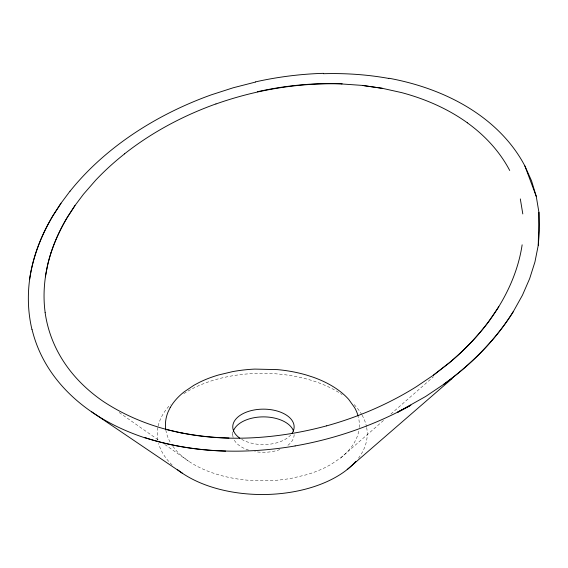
<?xml version="1.0" encoding="UTF-8"?>
<svg xmlns="http://www.w3.org/2000/svg" width="568" height="568" viewBox="0 0 568 568"><rect width="100%" height="100%" fill="white"/><g stroke="black" fill="none" stroke-linecap="round" stroke-linejoin="round"><path stroke-width="0.43" stroke-dasharray="2.84 2.13" d="M164.784 444.481L188.668 461.237A96.674 55.813 0 0 0 199.439 467.457A96.844 55.912 0 0 0 211.722 472.611L218.361 474.749A98.072 56.622 0 0 0 247.194 480.159L269.963 480.691A97.447 56.26 0 0 0 292.286 478.135L306.365 474.777A97.447 56.26 0 0 0 325.35 467.457L330.952 464.468L340.828 457.772L383.521 420.455M390.89 414.022L433.455 376.754M119.181 412.503L159.714 440.924M172.835 446.32L176.03 450.317A97.447 56.26 0 0 0 188.668 461.237M232.752 432.014L232.752 434.591M340.828 457.772A98.072 56.622 0 0 0 354.609 442.145L356.683 437.921A96.844 55.912 0 0 0 359.047 429.259M359.239 427.505A96.844 55.912 0 0 0 359.345 424.864A96.674 55.813 0 0 0 358.33 416.834M165.856 430.04A96.674 55.813 0 0 0 166.651 433.675A97.447 56.26 0 0 0 170.194 442.195M366.658 427.541A104.973 60.606 0 0 1 357.875 458.944M172.154 465.007A104.973 60.606 0 0 1 158.586 443.416M157.868 440.271A104.973 60.606 0 0 1 158.011 426.809M158.181 426.028A104.973 60.606 0 0 1 170.364 404.622M183.791 393.66A104.973 60.606 0 0 1 342.085 394.554M354.12 404.579A104.973 60.606 0 0 1 361.66 414.42M362.093 415.172A104.973 60.606 0 0 1 366.509 426.753M294.132 434.591A30.686 17.714 0 0 1 287.089 445.887M279.889 449.551A30.686 17.714 0 0 1 254.727 451.581M248.663 450.119A30.686 17.714 0 0 1 234.257 440.065M233.136 437.367A30.686 17.714 0 0 1 232.852 433.199M290.788 434.91A30.686 17.714 0 0 1 241.741 439.391"/><path stroke-width="0.85" d="M295.133 445.915A262.522 184.373 -14.3 0 0 363.435 427.179A268.202 188.462 -14.3 0 0 410.884 405.176L397.55 412.269L425.624 396.492L443.764 384.295A272.519 191.281 -14.3 0 0 513.436 311.363L522.475 295.147L529.66 278.611L534.942 261.947L538.258 245.277L538.925 212.318L536.242 196.322L531.549 180.837L524.889 165.977A251.425 176.634 -14.3 0 0 388.931 78.242M538.258 245.277L539.6 228.698L538.925 212.318M70.006 191.175L61.032 203.195L53.094 215.478A269.339 189.13 -14.3 0 0 35.685 253.491A267.429 187.745 -14.4 0 0 29.671 279.172C27.385 295.885 28.045 312.968 31.929 329.397M51.063 252.71C44.858 271.916 42.444 292.406 45.142 312.464M45.348 276.815L47.662 264.766A249.373 175.192 -14.3 0 1 67.485 217.047L74.99 205.531L83.439 194.263L95.765 180.127A254.521 178.849 -14.3 0 1 124.584 153.864M522.134 244.822C517.945 272.825 505.406 298.924 488.714 321.587A253.172 177.862 -14.3 0 1 449.323 362.824L433.505 375.121L416.543 386.581A250.289 175.839 -14.3 0 1 326.65 425.858M170.18 407.639L168.114 411.864A96.844 55.912 0 0 0 165.444 424.914A96.674 55.813 0 0 0 165.749 429.316M61.032 203.195L53.058 215.471A264.773 186.013 -14.3 0 0 29.635 279.172M74.99 205.531L67.514 217.054A253.186 177.791 -14.3 0 0 51.077 252.71M498.796 306.755L488.665 321.573A256.246 179.886 -14.3 0 1 449.274 362.81L433.505 375.121M452.05 378.636L347.211 469.523M215.954 103.972C256.274 89.73 299.144 82.537 341.922 83.929M255.55 82.055L233.242 87.763L211.339 94.828A268.288 188.484 -14.3 0 0 70.07 191.196M326.643 425.844C253.158 445.681 168.597 444.474 103.277 401.441A235.99 165.884 -14.4 0 1 83.276 385.196A234.485 164.656 -14.1 0 1 60.513 356.534A239.76 168.447 -14.2 0 1 45.113 312.471M295.133 445.944C245.369 454.471 193.347 453.143 145.032 437.708A253.229 177.898 -14.3 0 0 225.631 451.106M341.9 83.979L362.412 85.413L382.349 88.324L401.519 92.584A234.449 164.684 -14.3 0 1 436.827 105.165A233.604 164.017 -14.2 0 1 467.329 122.787M362.398 85.448L382.349 88.324M167.468 429.756L182.207 433.107M91.746 411.899L182.42 473.272M524.889 165.977L536.242 196.322M520.316 198.928L522.801 213.93M228.982 438.02A240.86 169.562 -14.4 0 1 182.271 432.993M467.315 122.802A236.245 165.991 -14.3 0 1 509.716 170.485M358.138 416.11A97.447 56.26 0 0 0 354.595 407.59L348.759 399.467A97.447 56.26 0 0 0 340.821 391.991A96.674 55.813 0 0 0 325.357 382.328A96.844 55.912 0 0 0 313.067 377.173L306.429 375.036A98.072 56.622 0 0 0 277.596 369.626L254.826 369.094A97.447 56.26 0 0 0 232.504 371.649L218.431 375.008A97.447 56.26 0 0 0 199.446 382.328L193.844 385.31L183.961 392.005A98.072 56.622 0 0 0 170.18 407.639M257.332 91.753A243.565 171.515 -14.3 0 1 341.964 83.766M124.548 153.843A251.589 176.811 -14.3 0 1 215.932 103.923M355.831 461.401A104.973 60.606 0 0 1 330.434 480.003A105.527 60.925 0 0 1 309.872 487.933A104.973 60.606 0 0 1 177.33 469.537M233.341 431.14A30.686 17.714 0 0 1 263.445 416.876A30.686 17.714 0 0 1 293.542 431.14M513.465 311.37A268.87 188.888 -14.3 0 1 443.757 384.287M144.925 437.836A252.178 177.166 -14.3 0 1 32.035 329.369M239.795 438.155A30.686 17.714 0 0 1 240.321 415.215A30.686 17.714 0 0 1 279.612 411.807A30.686 17.714 0 0 1 291.796 433.647M323.405 73.712A258.504 182.03 -14.3 0 1 388.817 78.448M255.515 81.877A260.13 183.18 -14.3 0 1 323.476 73.343"/></g></svg>
